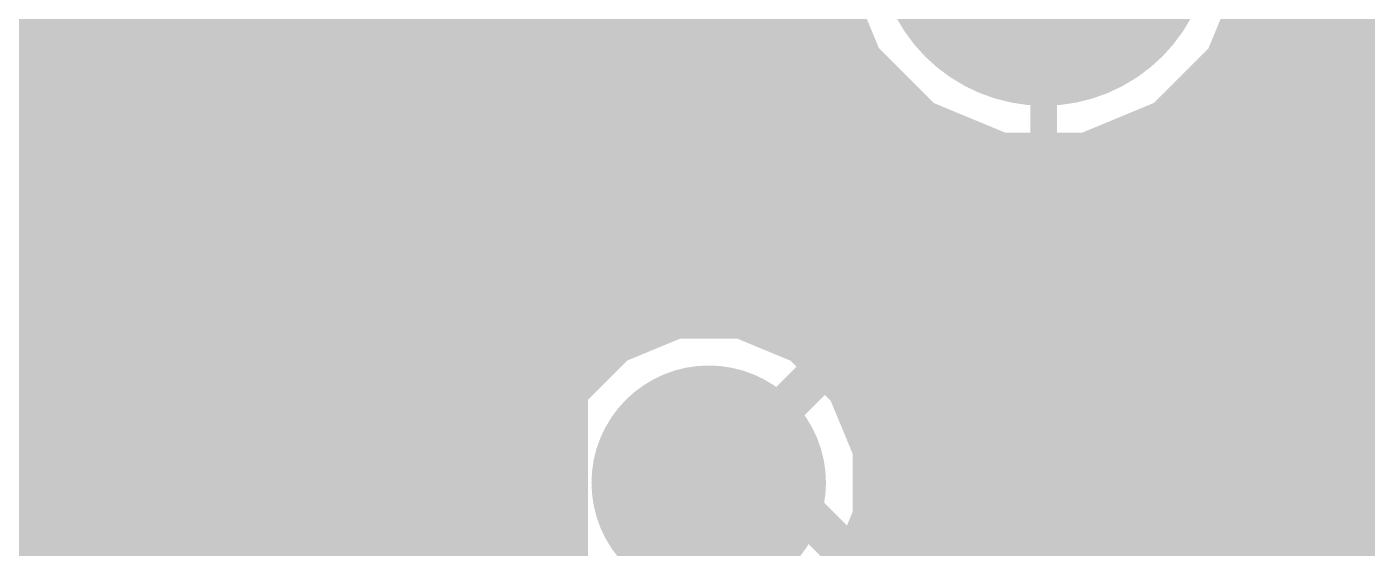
# Model space of a CAD drawing. Extents: x 0 to 39.3, y -1.1 to 59.5.
# Drawn here: x 8.8 to 18.96, y 16.01 to 19.97 of the extents above; entities that cross this region are included whole.
import ezdxf

# ---------------------------------------------------------------- set-up
doc = ezdxf.new("R2010")
doc.units = 0
for name, color, linetype in [('1', 22, 'CONTINUOUS'), ('16', 175, 'CONTINUOUS'), ('17', 82, 'CONTINUOUS'), ('21', 253, 'CONTINUOUS'), ('51', 253, 'CONTINUOUS')]:
    doc.layers.add(name, color=color, linetype=linetype)

# ---------------------------------------------------------------- blocks, each defined once
blk = doc.blocks.new('ROUNDP')
at = {"const_width": 0.5}
blk.add_lwpolyline([(0, -0.25, 1), (0, 0.25, 1), (0, -0.25)], format="xyb", dxfattribs=at)

msp = doc.modelspace()

# ---------------------------------------------------------------- linework, layer by layer
at = {"layer": '1'}
for points, const_width in [([(9.144, 34.544), (9.144, 18.796)], 0.3048), ([(9.7028, 19.0275), (9.7028, 34.4649)], 0.4064), ([(14.8336, 20.304), (15.0888, 19.6879)], 0.4064), ([(17.9312, 19.6879), (18.1864, 20.304)], 0.4064), ([(9.7028, 19.9136), (14.9953, 19.9136)], 0.4064), ([(18.0247, 19.9136), (22.1713, 19.9136)], 0.4064), ([(15.0888, 19.6879), (15.5604, 19.2163)], 0.4064), ([(17.4596, 19.2163), (17.9312, 19.6879)], 0.4064), ([(9.7028, 19.5072), (15.2695, 19.5072)], 0.4064), ([(17.7505, 19.5072), (21.7649, 19.5072)], 0.4064), ([(15.5604, 19.2163), (16.1765, 18.9611)], 0.4064), ([(16.8435, 18.9611), (17.4596, 19.2163)], 0.4064), ([(9.7028, 19.1008), (15.8393, 19.1008)], 0.4064), ([(12.446, 16.2843), (9.7028, 19.0275)], 0.4064), ([(17.1807, 19.1008), (21.3585, 19.1008)], 0.4064), ([(16.1765, 18.9611), (16.8435, 18.9611)], 0.4064), ([(15.5165, 18.8468), (15.1892, 18.5195)], 0.4064), ([(21.1045, 18.8468), (15.5165, 18.8468)], 0.4064), ([(9.144, 18.796), (12.446, 15.494)], 0.3048), ([(10.0359, 18.6944), (15.3641, 18.6944)], 0.4064), ([(15.1892, 18.5195), (14.4027, 17.7329)], 0.4064), ([(15.1892, 18.5195), (15.1892, 18.5195)], 0.4064), ([(8.636, 18.542), (12.192, 14.986)], 0.3048), ([(10.4423, 18.288), (14.9577, 18.288)], 0.4064), ([(15.748, 18.288), (13.97, 16.51)], 0.3048), ([(21.336, 18.288), (15.748, 18.288)], 0.3048), ([(8.4045, 17.9832), (11.9605, 14.4272)], 0.4064), ([(10.8487, 17.8816), (14.5513, 17.8816)], 0.4064), ([(13.7123, 17.8054), (13.2362, 17.6082)], 0.4064), ([(14.2277, 17.8054), (13.7123, 17.8054)], 0.4064), ([(14.4027, 17.7329), (14.2277, 17.8054)], 0.4064), ([(15.1929, 16.9427), (15.9795, 17.7292)], 0.4064), ([(15.9795, 17.7292), (21.5675, 17.7292)], 0.4064), ([(13.2362, 17.6082), (12.8718, 17.2438)], 0.4064), ([(1.2192, 17.4752), (8.9125, 17.4752)], 0.4064), ([(11.2551, 17.4752), (13.1032, 17.4752)], 0.4064), ([(15.7255, 17.4752), (34.3208, 17.4752)], 0.4064), ([(12.8718, 17.2438), (12.6746, 16.7677)], 0.4064), ([(1.2192, 17.0688), (9.3189, 17.0688)], 0.4064), ([(11.6615, 17.0688), (12.7993, 17.0688)], 0.4064), ([(15.3191, 17.0688), (34.3208, 17.0688)], 0.4064), ([(15.2654, 16.7677), (15.1929, 16.9427)], 0.4064), ([(12.6746, 16.7677), (12.6746, 16.3068)], 0.4064), ([(15.2654, 16.2523), (15.2654, 16.7677)], 0.4064), ([(1.2192, 16.6624), (9.7253, 16.6624)], 0.4064), ([(12.0679, 16.6624), (12.6746, 16.6624)], 0.4064), ([(15.2654, 16.6624), (34.3208, 16.6624)], 0.4064), ([(12.4685, 16.3068), (12.446, 16.2843)], 0.4064), ([(12.6746, 16.3068), (12.4685, 16.3068)], 0.4064), ([(1.2192, 16.256), (10.1317, 16.256)], 0.4064), ([(15.0682, 15.7762), (15.2654, 16.2523)], 0.4064), ([(15.2654, 16.256), (34.3208, 16.256)], 0.4064), ([(1.2192, 15.8496), (10.5381, 15.8496)], 0.4064), ([(15.0986, 15.8496), (34.3208, 15.8496)], 0.4064)]:
    msp.add_lwpolyline(points, dxfattribs=dict(at, const_width=const_width))
for points, const_width in [([(9.7028, 20.0152, 1), (9.7028, 19.812)], 0.2032), ([(14.9953, 19.812, 1), (14.9953, 20.0152)], 0.2032), ([(18.0247, 20.0152, 1), (18.0247, 19.812)], 0.2032), ([(15.1607, 19.7597, 1), (15.017, 19.6161)], 0.2032), ([(14.9949, 19.649, 1), (15.1827, 19.7268)], 0.2032), ([(17.8373, 19.7268, 1), (18.025, 19.649)], 0.2032), ([(18.003, 19.6161, 1), (17.8593, 19.7597)], 0.2032), ([(9.7028, 19.6088, 1), (9.7028, 19.4056)], 0.2032), ([(15.2695, 19.4056, 1), (15.2695, 19.6088)], 0.2032), ([(17.7505, 19.6088, 1), (17.7505, 19.4056)], 0.2032), ([(15.5993, 19.3102, 1), (15.5215, 19.1224)], 0.2032), ([(17.4985, 19.1224, 1), (17.4207, 19.3102)], 0.2032), ([(15.4886, 19.1445, 1), (15.6322, 19.2882)], 0.2032), ([(17.3878, 19.2882, 1), (17.5314, 19.1445)], 0.2032), ([(9.7028, 19.2024, 1), (9.7028, 18.9992)], 0.2032), ([(9.7746, 19.0993, 1), (9.631, 18.9556)], 0.2032), ([(15.8393, 18.9992, 1), (15.8393, 19.2024)], 0.2032), ([(17.1807, 19.2024, 1), (17.1807, 18.9992)], 0.2032), ([(9.6012, 19.0275, 1), (9.8044, 19.0275)], 0.2032), ([(16.1765, 19.0627, 1), (16.1765, 18.8595)], 0.2032), ([(16.1377, 18.8672, 1), (16.2154, 19.055)], 0.2032), ([(16.8046, 19.055, 1), (16.8823, 18.8672)], 0.2032), ([(16.8435, 18.8595, 1), (16.8435, 19.0627)], 0.2032), ([(15.5165, 18.9484, 1), (15.5165, 18.7452)], 0.2032), ([(15.5884, 18.775, 1), (15.4447, 18.9186)], 0.2032), ([(9.1979, 18.8499, 1), (9.0901, 18.7421)], 0.1524), ([(9.0678, 18.796, 1), (9.2202, 18.796)], 0.1524), ([(10.0359, 18.796, 1), (10.0359, 18.5928)], 0.2032), ([(15.3641, 18.5928, 1), (15.3641, 18.796)], 0.2032), ([(15.2908, 18.5195, 1), (15.0876, 18.5195)], 0.2032), ([(15.261, 18.4476, 1), (15.1174, 18.5913)], 0.2032), ([(15.1174, 18.5913, 1), (15.261, 18.4476)], 0.2032), ([(15.0876, 18.5195, 1), (15.2908, 18.5195)], 0.2032), ([(10.4423, 18.3896, 1), (10.4423, 18.1864)], 0.2032), ([(14.9577, 18.1864, 1), (14.9577, 18.3896)], 0.2032), ([(15.748, 18.3642, 1), (15.748, 18.2118)], 0.1524), ([(15.8019, 18.2341, 1), (15.6941, 18.3419)], 0.1524), ([(10.8487, 17.9832, 1), (10.8487, 17.78)], 0.2032), ([(13.7123, 17.907, 1), (13.7123, 17.7038)], 0.2032), ([(13.7512, 17.7115, 1), (13.6734, 17.8993)], 0.2032), ([(14.2666, 17.8993, 1), (14.1888, 17.7115)], 0.2032), ([(14.2277, 17.7038, 1), (14.2277, 17.907)], 0.2032), ([(14.5513, 17.78, 1), (14.5513, 17.9832)], 0.2032), ([(14.3308, 17.8048, 1), (14.4745, 17.6611)], 0.2032), ([(14.3638, 17.639, 1), (14.4415, 17.8268)], 0.2032), ([(15.9795, 17.8308, 1), (15.9795, 17.6276)], 0.2032), ([(16.0513, 17.6574, 1), (15.9076, 17.801)], 0.2032), ([(13.1973, 17.7021, 1), (13.2751, 17.5143)], 0.2032), ([(13.3081, 17.5363, 1), (13.1644, 17.68)], 0.2032), ([(8.9125, 17.3736, 1), (8.9125, 17.5768)], 0.2032), ([(11.2551, 17.5768, 1), (11.2551, 17.3736)], 0.2032), ([(13.1032, 17.3736, 1), (13.1032, 17.5768)], 0.2032), ([(15.7255, 17.5768, 1), (15.7255, 17.3736)], 0.2032), ([(12.8, 17.3156, 1), (12.9437, 17.1719)], 0.2032), ([(12.9657, 17.2049, 1), (12.7779, 17.2827)], 0.2032), ([(9.3189, 16.9672, 1), (9.3189, 17.1704)], 0.2032), ([(11.6615, 17.1704, 1), (11.6615, 16.9672)], 0.2032), ([(12.7993, 16.9672, 1), (12.7993, 17.1704)], 0.2032), ([(15.3191, 17.1704, 1), (15.3191, 16.9672)], 0.2032), ([(15.2868, 16.9815, 1), (15.099, 16.9038)], 0.2032), ([(15.1211, 17.0145, 1), (15.2648, 16.8708)], 0.2032), ([(12.7762, 16.7677, 1), (12.573, 16.7677)], 0.2032), ([(12.5807, 16.8066, 1), (12.7685, 16.7288)], 0.2032), ([(15.367, 16.7677, 1), (15.1638, 16.7677)], 0.2032), ([(15.1715, 16.7288, 1), (15.3593, 16.8066)], 0.2032), ([(9.7253, 16.5608, 1), (9.7253, 16.764)], 0.2032), ([(12.0679, 16.764, 1), (12.0679, 16.5608)], 0.2032), ([(12.6746, 16.5608, 1), (12.6746, 16.764)], 0.2032), ([(15.2654, 16.764, 1), (15.2654, 16.5608)], 0.2032), ([(13.9161, 16.5639, 1), (14.0239, 16.4561)], 0.1524), ([(12.4685, 16.4084, 1), (12.4685, 16.2052)], 0.2032), ([(12.5404, 16.235, 1), (12.3967, 16.3786)], 0.2032), ([(12.6746, 16.2052, 1), (12.6746, 16.4084)], 0.2032), ([(10.1317, 16.1544, 1), (10.1317, 16.3576)], 0.2032), ([(12.3742, 16.3561, 1), (12.5178, 16.2124)], 0.2032), ([(12.3742, 16.2124, 1), (12.5178, 16.3561)], 0.2032), ([(12.573, 16.3068, 1), (12.7762, 16.3068)], 0.2032), ([(15.2654, 16.3576, 1), (15.2654, 16.1544)], 0.2032), ([(15.3593, 16.2134, 1), (15.1715, 16.2912)], 0.2032), ([(15.1638, 16.2523, 1), (15.367, 16.2523)], 0.2032), ([(10.5381, 15.748, 1), (10.5381, 15.9512)], 0.2032), ([(15.0986, 15.9512, 1), (15.0986, 15.748)], 0.2032)]:
    msp.add_lwpolyline(points, format="xyb", dxfattribs=dict(at, const_width=const_width))
at = {"layer": '16'}
for points, const_width in [([(14.8336, 20.304), (15.0888, 19.6879)], 0.4064), ([(17.9312, 19.6879), (18.1864, 20.304)], 0.4064), ([(1.2192, 19.9136), (14.9953, 19.9136)], 0.4064), ([(18.0247, 19.9136), (30.2353, 19.9136)], 0.4064), ([(15.0888, 19.6879), (15.5604, 19.2163)], 0.4064), ([(17.4596, 19.2163), (17.9312, 19.6879)], 0.4064), ([(1.2192, 19.5072), (15.2695, 19.5072)], 0.4064), ([(17.7505, 19.5072), (30.5095, 19.5072)], 0.4064), ([(15.5604, 19.2163), (16.1765, 18.9611)], 0.4064), ([(16.8435, 18.9611), (17.4596, 19.2163)], 0.4064), ([(1.2192, 19.1008), (15.8393, 19.1008)], 0.4064), ([(17.1807, 19.1008), (31.0793, 19.1008)], 0.4064), ([(16.1765, 18.9611), (16.8435, 18.9611)], 0.4064), ([(1.2192, 18.6944), (34.3208, 18.6944)], 0.4064), ([(1.2192, 18.288), (34.3208, 18.288)], 0.4064), ([(1.2192, 17.8816), (34.3208, 17.8816)], 0.4064), ([(13.7123, 17.8054), (13.2362, 17.6082)], 0.4064), ([(14.2277, 17.8054), (13.7123, 17.8054)], 0.4064), ([(14.7038, 17.6082), (14.2277, 17.8054)], 0.4064), ([(13.2362, 17.6082), (12.8718, 17.2438)], 0.4064), ([(15.0682, 17.2438), (14.7038, 17.6082)], 0.4064), ([(1.2192, 17.4752), (13.1032, 17.4752)], 0.4064), ([(14.8368, 17.4752), (34.3208, 17.4752)], 0.4064), ([(12.8718, 17.2438), (12.6746, 16.7677)], 0.4064), ([(15.2654, 16.7677), (15.0682, 17.2438)], 0.4064), ([(1.2192, 17.0688), (12.7993, 17.0688)], 0.4064), ([(15.1407, 17.0688), (34.3208, 17.0688)], 0.4064), ([(12.6746, 16.7677), (12.6746, 16.2523)], 0.4064), ([(15.2654, 16.5129), (15.2654, 16.7677)], 0.4064), ([(1.2192, 16.6624), (12.6746, 16.6624)], 0.4064), ([(15.2654, 16.6624), (34.3208, 16.6624)], 0.4064), ([(19.3548, 12.4235), (15.2654, 16.5129)], 0.4064), ([(13.97, 16.51), (14.478, 16.51)], 0.3048), ([(14.478, 16.51), (18.796, 12.192)], 0.3048), ([(1.2192, 16.256), (12.6746, 16.256)], 0.4064), ([(12.6746, 16.2523), (12.8718, 15.7762)], 0.4064), ([(15.5223, 16.256), (34.3208, 16.256)], 0.4064), ([(1.2192, 15.8496), (12.8414, 15.8496)], 0.4064), ([(15.9287, 15.8496), (34.3208, 15.8496)], 0.4064)]:
    msp.add_lwpolyline(points, dxfattribs=dict(at, const_width=const_width))
for points, const_width in [([(14.9953, 19.812, 1), (14.9953, 20.0152)], 0.2032), ([(18.0247, 20.0152, 1), (18.0247, 19.812)], 0.2032), ([(15.1607, 19.7597, 1), (15.017, 19.6161)], 0.2032), ([(14.9949, 19.649, 1), (15.1827, 19.7268)], 0.2032), ([(17.8373, 19.7268, 1), (18.025, 19.649)], 0.2032), ([(18.003, 19.6161, 1), (17.8593, 19.7597)], 0.2032), ([(15.2695, 19.4056, 1), (15.2695, 19.6088)], 0.2032), ([(17.7505, 19.6088, 1), (17.7505, 19.4056)], 0.2032), ([(15.5993, 19.3102, 1), (15.5215, 19.1224)], 0.2032), ([(17.4985, 19.1224, 1), (17.4207, 19.3102)], 0.2032), ([(15.4886, 19.1445, 1), (15.6322, 19.2882)], 0.2032), ([(17.3878, 19.2882, 1), (17.5314, 19.1445)], 0.2032), ([(15.8393, 18.9992, 1), (15.8393, 19.2024)], 0.2032), ([(17.1807, 19.2024, 1), (17.1807, 18.9992)], 0.2032), ([(16.1765, 19.0627, 1), (16.1765, 18.8595)], 0.2032), ([(16.1377, 18.8672, 1), (16.2154, 19.055)], 0.2032), ([(16.8046, 19.055, 1), (16.8823, 18.8672)], 0.2032), ([(16.8435, 18.8595, 1), (16.8435, 19.0627)], 0.2032), ([(13.7123, 17.907, 1), (13.7123, 17.7038)], 0.2032), ([(13.7512, 17.7115, 1), (13.6734, 17.8993)], 0.2032), ([(14.2666, 17.8993, 1), (14.1888, 17.7115)], 0.2032), ([(14.2277, 17.7038, 1), (14.2277, 17.907)], 0.2032), ([(13.1973, 17.7021, 1), (13.2751, 17.5143)], 0.2032), ([(13.3081, 17.5363, 1), (13.1644, 17.68)], 0.2032), ([(14.7756, 17.68, 1), (14.6319, 17.5363)], 0.2032), ([(14.6649, 17.5143, 1), (14.7427, 17.7021)], 0.2032), ([(13.1032, 17.3736, 1), (13.1032, 17.5768)], 0.2032), ([(14.8368, 17.5768, 1), (14.8368, 17.3736)], 0.2032), ([(12.8, 17.3156, 1), (12.9437, 17.1719)], 0.2032), ([(12.9657, 17.2049, 1), (12.7779, 17.2827)], 0.2032), ([(15.1621, 17.2827, 1), (14.9743, 17.2049)], 0.2032), ([(14.9963, 17.1719, 1), (15.14, 17.3156)], 0.2032), ([(12.7993, 16.9672, 1), (12.7993, 17.1704)], 0.2032), ([(15.1407, 17.1704, 1), (15.1407, 16.9672)], 0.2032), ([(12.7762, 16.7677, 1), (12.573, 16.7677)], 0.2032), ([(12.5807, 16.8066, 1), (12.7685, 16.7288)], 0.2032), ([(15.367, 16.7677, 1), (15.1638, 16.7677)], 0.2032), ([(15.1715, 16.7288, 1), (15.3593, 16.8066)], 0.2032), ([(12.6746, 16.5608, 1), (12.6746, 16.764)], 0.2032), ([(15.2654, 16.764, 1), (15.2654, 16.5608)], 0.2032), ([(15.3372, 16.5847, 1), (15.1936, 16.441)], 0.2032), ([(13.97, 16.5862, 1), (13.97, 16.4338)], 0.1524), ([(14.5319, 16.5639, 1), (14.4241, 16.4561)], 0.1524), ([(14.478, 16.4338, 1), (14.478, 16.5862)], 0.1524), ([(15.1638, 16.5129, 1), (15.367, 16.5129)], 0.2032), ([(12.7685, 16.2912, 1), (12.5807, 16.2134)], 0.2032), ([(12.6746, 16.1544, 1), (12.6746, 16.3576)], 0.2032), ([(15.5223, 16.3576, 1), (15.5223, 16.1544)], 0.2032), ([(12.573, 16.2523, 1), (12.7762, 16.2523)], 0.2032), ([(12.8414, 15.748, 1), (12.8414, 15.9512)], 0.2032), ([(15.9287, 15.9512, 1), (15.9287, 15.748)], 0.2032)]:
    msp.add_lwpolyline(points, format="xyb", dxfattribs=dict(at, const_width=const_width))
at = {"layer": '21', "const_width": 0.2032}
for points in [[(9.58, 39.31), (9.58, 19.11)], [(16.51, 18.796), (16.51, 20.955)], [(9.58, 19.11), (0.58, 19.11)], [(16.51, 18.796), (12.954, 18.796)], [(12.954, 18.796), (12.954, 9.144)]]:
    msp.add_lwpolyline(points, dxfattribs=at)
at = {"layer": '21', "const_width": 0.1016}
for points in [[(9.58, 19.0592, 1), (9.58, 19.1608)], [(9.5292, 19.11, 1), (9.6308, 19.11)], [(12.954, 18.8468, 1), (12.954, 18.7452)], [(13.0048, 18.796, 1), (12.9032, 18.796)], [(16.4592, 18.796, 1), (16.5608, 18.796)], [(16.51, 18.7452, 1), (16.51, 18.8468)]]:
    msp.add_lwpolyline(points, format="xyb", dxfattribs=at)
at = {"layer": '51'}
for points, const_width in [([(24.23, -1.0383, 1), (24.23, 28.9783, 1), (24.23, -1.0383)], 0.127), ([(24.13, 1.27, 1), (24.13, 26.67, 1), (24.13, 1.27)], 0.2032)]:
    msp.add_lwpolyline(points, format="xyb", dxfattribs=dict(at, const_width=const_width))

# ---------------------------------------------------------------- block references
at = {"layer": '17'}
for p, xscale, yscale in [((16.51, 20.6375), 2.54, 2.54), ((16.51, 20.6375), 2.54, 2.54), ((13.97, 16.51), 1.778, 1.778), ((13.97, 16.51), 1.778, 1.778)]:
    msp.add_blockref('ROUNDP', p, dxfattribs=dict(at, xscale=xscale, yscale=yscale))

doc.saveas('drawing.dxf')
